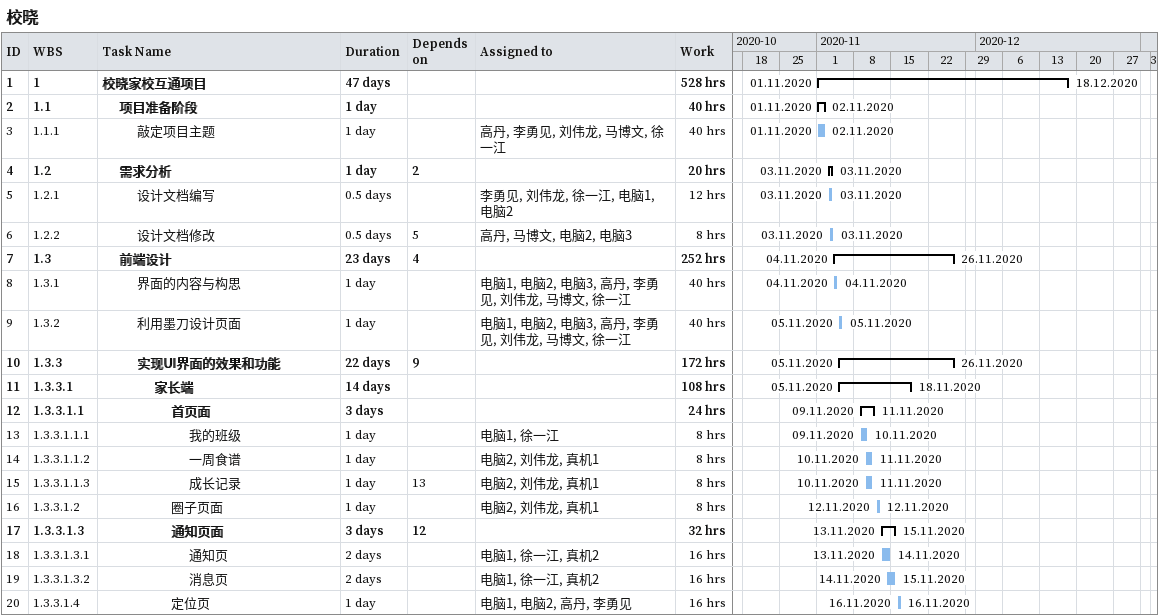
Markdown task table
校晓

| ID | WBS | Task | Duration | Start | Finish | Predecessors | Resources | Work (h) |
|---|---|---|---|---|---|---|---|---|
| 1 | 1 | **校晓家校互通项目** | 47d | 2020-11-01 | 2020-12-18 |  |  | 528 |
| 2 | 1.1 | **项目准备阶段** | 1d | 2020-11-01 | 2020-11-02 |  |  | 40 |
| 3 | 1.1.1 | 敲定项目主题 | 1d | 2020-11-01 | 2020-11-02 |  | 高丹, 李勇见, 刘伟龙, 马博文, 徐一江 | 40 |
| 4 | 1.2 | **需求分析** | 1d | 2020-11-03 | 2020-11-03 | 2 |  | 20 |
| 5 | 1.2.1 | 设计文档编写 | 0.5d | 2020-11-03 | 2020-11-03 |  | 李勇见, 刘伟龙, 徐一江, 电脑1, 电脑2 | 12 |
| 6 | 1.2.2 | 设计文档修改 | 0.5d | 2020-11-03 | 2020-11-03 | 5 | 高丹, 马博文, 电脑2, 电脑3 | 8 |
| 7 | 1.3 | **前端设计** | 23d | 2020-11-04 | 2020-11-26 | 4 |  | 252 |
| 8 | 1.3.1 | 界面的内容与构思 | 1d | 2020-11-04 | 2020-11-04 |  | 电脑1, 电脑2, 电脑3, 高丹, 李勇见, 刘伟龙, 马博文, 徐一江 | 40 |
| 9 | 1.3.2 | 利用墨刀设计页面 | 1d | 2020-11-05 | 2020-11-05 |  | 电脑1, 电脑2, 电脑3, 高丹, 李勇见, 刘伟龙, 马博文, 徐一江 | 40 |
| 10 | 1.3.3 | **实现UI界面的效果和功能** | 22d | 2020-11-05 | 2020-11-26 | 9 |  | 172 |
| 11 | 1.3.3.1 | **家长端** | 14d | 2020-11-05 | 2020-11-18 |  |  | 108 |
| 12 | 1.3.3.1.1 | **首页面** | 3d | 2020-11-09 | 2020-11-11 |  |  | 24 |
| 13 | 1.3.3.1.1.1 | 我的班级 | 1d | 2020-11-09 | 2020-11-10 |  | 电脑1, 徐一江 | 8 |
| 14 | 1.3.3.1.1.2 | 一周食谱 | 1d | 2020-11-10 | 2020-11-11 |  | 电脑2, 刘伟龙, 真机1 | 8 |
| 15 | 1.3.3.1.1.3 | 成长记录 | 1d | 2020-11-10 | 2020-11-11 | 13 | 电脑2, 刘伟龙, 真机1 | 8 |
| 16 | 1.3.3.1.2 | 圈子页面 | 1d | 2020-11-12 | 2020-11-12 |  | 电脑2, 刘伟龙, 真机1 | 8 |
| 17 | 1.3.3.1.3 | **通知页面** | 3d | 2020-11-13 | 2020-11-15 | 12 |  | 32 |
| 18 | 1.3.3.1.3.1 | 通知页 | 2d | 2020-11-13 | 2020-11-14 |  | 电脑1, 徐一江, 真机2 | 16 |
| 19 | 1.3.3.1.3.2 | 消息页 | 2d | 2020-11-14 | 2020-11-15 |  | 电脑1, 徐一江, 真机2 | 16 |
| 20 | 1.3.3.1.4 | 定位页 | 1d | 2020-11-16 | 2020-11-16 |  | 电脑1, 电脑2, 高丹, 李勇见 | 16 |
